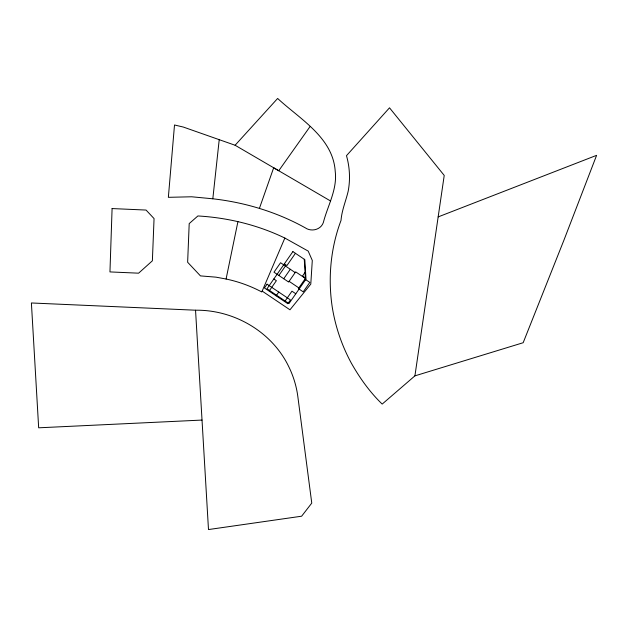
<?xml version="1.0" encoding="UTF-8"?>
<svg xmlns="http://www.w3.org/2000/svg" width="628" height="628" viewBox="0 0 628 628"><rect width="100%" height="100%" fill="white"/><g stroke="black" fill="none" stroke-linecap="round" stroke-linejoin="round"><path stroke-width="0.94" d="M212.821 198.793L191.65 196.784L168.359 197.325L174.506 124.98L183.337 127.06L235.1 145.249L277.639 98.447C299.729 119.022 333.06 137.43 335.226 171.405C337.448 189.46 327.651 205.654 323.357 222.493C320.884 229.809 311.37 232.109 305.247 227.823C276.791 212.013 245.124 202.436 212.821 198.793L219.219 139.675M414.92 375.858L444.224 175.432L389.509 107.82L346.483 155.673C349.765 167.197 350.408 179.42 348.179 191.21C345.879 201.007 341.797 210.27 341.02 220.42C330.65 247.942 327.832 278.086 332.251 307.131A180.731 176.233 14.6 0 0 351.225 362.929C359.671 377.923 369.782 392.1 382.185 404.087L414.92 375.858L523.171 342.723L564.046 239.865L596.6 155.336L438.156 216.911M262.166 291.094L289.971 309.8L310.789 284.115L312.297 260.455L308.191 251.098L284.853 238.051C257.763 224.926 227.893 217.696 197.899 215.954L189.201 223.592L187.639 262.261L200.458 275.896L216.032 277.168L226.08 279.028L237.926 221.645M259.435 208.315L273.675 167.762L278.746 170.745L310.004 126.628M284.853 238.051L261.798 291.957C250.564 286.03 238.514 281.611 226.08 279.028M278.863 275.464L285.45 266.013M269.538 290.497L276.375 280.692L273.824 278.973M295.435 253.312L286.91 265.566L284.358 263.854M283.738 278.746L290.317 269.294M276.124 295.835L278.761 292.051M285.128 300.993L291.965 291.18L295.812 293.771M305.059 272.379L302.5 276.053L305.396 278.008M202.028 420.069L38.669 427.809L31.4 302.971L195.543 310.208C233.891 309.675 271.783 331.639 288.629 366.399A99.64 97.167 14.6 0 1 297.868 396.81L311.763 503.106L301.628 516.208L208.488 529.553L195.543 310.208M235.1 145.249L330.532 200.976M295.191 272.568L280.575 262.732L273.989 272.191L288.605 282.019L295.678 271.869L305.42 278.432L298.355 288.582L303.222 291.855L309.808 282.404L304.933 279.13M289.092 281.32L298.842 287.883M304.266 259.254L305.506 279.845M112.09 208.567L109.955 271.916L138.6 273.18L152.376 260.808L154.056 218.575L146.065 210.058L112.09 208.567M267.065 284.186L264.435 287.969L287.82 303.701L290.45 299.925L267.065 284.186M292.891 251.6L266.994 288.786L288.974 303.583L305.993 279.146L304.823 259.631L292.891 251.6"/></g></svg>
